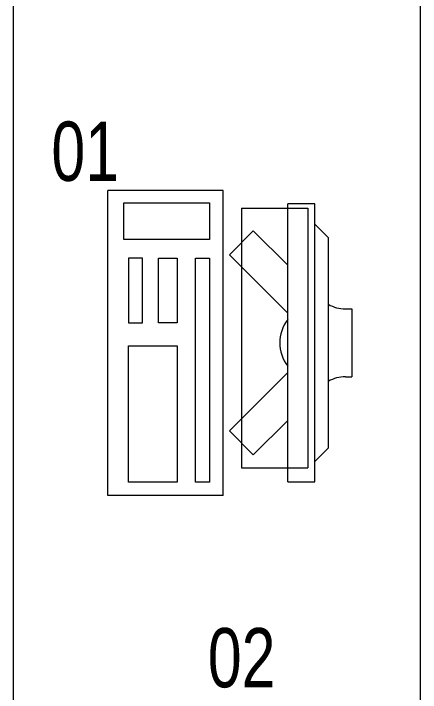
# Model space of a CAD drawing. Header units: millimetres. Extents: x -160614 to 59925, y -157025 to 0.
# Drawn here: x -33152 to -32552, y -96372 to -95370 of the extents above; entities that cross this region are included whole.
import ezdxf

# ---------------------------------------------------------------- set-up
doc = ezdxf.new("R2010")
doc.units = ezdxf.units.MM
doc.header["$LTSCALE"] = 8
for name, color, linetype, lineweight in [('72_EGR_EQP_TAG', 9, 'Continuous', 5), ('LOADING', 9, 'Continuous', 5), ('Walls', 9, 'Continuous', 5)]:
    doc.layers.add(name, color=color, linetype=linetype, lineweight=lineweight)
doc.styles.add('X3G_ENTITY_257CFD', font='swisscl.ttf', dxfattribs={"height": 200})

# ---------------------------------------------------------------- blocks, each defined once
blk = doc.blocks.new('ITCWLS1-P')
at = {"layer": 'LOADING'}
for p, q in [((-0.17, 0.45), (-0.17, 0)), ((-0.17, 0.45), (0, 0.45)), ((0, 0.45), (0, 0)), ((-0.2651, 0.43, 0), (-0.3051, 0.43, 0)), ((-0.3051, 0.43, 0), (-0.3051, 0.02, 0)), ((-0.2651, 0.43, 0), (-0.2651, 0.02, 0)), ((-0.1496, 0.4305), (-0.1291, 0.4305)), ((-0.1291, 0.4305), (-0.1291, 0.4089)), ((-0.197, 0.4094), (-0.295, 0.4094)), ((-0.295, 0.0264), (-0.295, 0.4094)), ((-0.197, 0.0264), (-0.197, 0.4094)), ((-0.3251, 0.38, 0), (-0.3051, 0.4, 0)), ((-0.3251, 0.38, 0), (-0.3251, 0.07, 0)), ((-0.3503, 0.275), (-0.3596, 0.275)), ((-0.3596, 0.175), (-0.3596, 0.275)), ((-0.3503, 0.175), (-0.3596, 0.175)), ((-0.3251, 0.07, 0), (-0.3051, 0.05, 0)), ((-0.197, 0.0264), (-0.295, 0.0264)), ((-0.3051, 0.02, 0), (-0.2651, 0.02, 0)), ((-0.17, 0), (0, 0))]:
    blk.add_line(p, q, dxfattribs=at)
at = {"layer": 'LOADING', "extrusion": (2.48281e-10, 3.18408e-10, -1)}
for p, q in [((-0.2651, 0.3395), (-0.2144, 0.3902)), ((-0.1791, 0.3548), (-0.2144, 0.3902)), ((-0.2651, 0.2688), (-0.1791, 0.3548))]:
    blk.add_line(p, q, dxfattribs=at)
at = {"layer": 'LOADING', "extrusion": (2.48281e-10, -3.18408e-10, -1)}
for p, q in [((-0.2651, 0.1812), (-0.1791, 0.0952)), ((-0.2651, 0.1105), (-0.2144, 0.0598)), ((-0.1791, 0.0952), (-0.2144, 0.0598))]:
    blk.add_line(p, q, dxfattribs=at)
at = {"layer": 'LOADING'}
for points in [[(-0.1291, 0.4089), (-0.1291, 0.1), (-0.1496, 0.1), (-0.1496, 0.4305)], [(-0.1496, 0.1), (-0.1496, 0.1), (-0.1496, 0.1), (-0.1496, 0.1), (-0.1496, 0.1), (-0.1496, 0.1), (-0.1496, 0.1), (-0.1496, 0.1), (-0.1496, 0.1)], [(-0.1496, 0.1), (-0.1496, 0.1), (-0.1496, 0.1), (-0.1496, 0.1), (-0.1496, 0.1), (-0.1496, 0.1), (-0.1496, 0.1), (-0.1496, 0.1), (-0.1496, 0.1), (-0.1496, 0.1), (-0.1496, 0.1), (-0.1496, 0.1), (-0.1496, 0.1), (-0.1496, 0.1), (-0.1496, 0.1), (-0.1496, 0.1), (-0.1496, 0.1), (-0.1496, 0.1)], [(-0.1496, 0.1), (-0.1496, 0.1), (-0.1496, 0.1), (-0.1496, 0.1), (-0.1496, 0.1), (-0.1496, 0.1), (-0.1496, 0.1), (-0.1496, 0.1), (-0.1496, 0.1), (-0.1496, 0.1)], [(-0.1496, 0.1), (-0.1496, 0.1), (-0.1496, 0.1), (-0.1496, 0.1), (-0.1496, 0.1), (-0.1496, 0.1), (-0.1496, 0.1)], [(-0.1496, 0.1), (-0.1496, 0.1), (-0.1496, 0.1), (-0.1496, 0.1), (-0.1496, 0.1), (-0.1496, 0.1), (-0.1496, 0.1), (-0.1496, 0.1), (-0.1496, 0.1), (-0.1496, 0.1)], [(-0.1496, 0.1), (-0.1496, 0.1), (-0.1496, 0.1), (-0.1496, 0.1), (-0.1496, 0.1), (-0.1496, 0.1), (-0.1496, 0.1), (-0.1496, 0.1), (-0.1496, 0.1), (-0.1496, 0.1), (-0.1496, 0.1), (-0.1496, 0.1), (-0.1496, 0.1), (-0.1496, 0.1), (-0.1496, 0.1)], [(-0.1496, 0.1), (-0.1496, 0.1), (-0.1496, 0.1), (-0.1496, 0.1), (-0.1496, 0.1), (-0.1496, 0.1), (-0.1496, 0.1), (-0.1496, 0.1), (-0.1496, 0.1), (-0.1496, 0.1)], [(-0.1496, 0.1), (-0.1496, 0.1), (-0.1496, 0.1), (-0.1496, 0.1), (-0.1496, 0.1), (-0.1496, 0.1), (-0.1496, 0.1), (-0.1496, 0.1), (-0.1496, 0.1), (-0.1496, 0.1)], [(-0.1496, 0.1), (-0.1496, 0.1), (-0.1496, 0.1), (-0.1496, 0.1), (-0.1496, 0.1), (-0.1496, 0.1), (-0.1496, 0.1), (-0.1496, 0.1), (-0.1496, 0.1), (-0.1496, 0.1), (-0.1496, 0.1), (-0.1496, 0.1), (-0.1496, 0.1), (-0.1496, 0.1), (-0.1496, 0.1), (-0.1496, 0.1), (-0.1496, 0.1), (-0.1496, 0.1), (-0.1496, 0.1), (-0.1496, 0.1), (-0.1496, 0.1), (-0.1496, 0.1), (-0.1496, 0.1), (-0.1496, 0.1), (-0.1496, 0.1), (-0.1496, 0.1), (-0.1496, 0.1), (-0.1496, 0.1), (-0.1496, 0.1), (-0.1496, 0.1), (-0.1496, 0.1), (-0.1496, 0.1), (-0.1496, 0.1), (-0.1496, 0.1), (-0.1496, 0.1), (-0.1496, 0.1), (-0.1496, 0.1), (-0.1496, 0.1), (-0.1496, 0.1), (-0.1496, 0.1), (-0.1496, 0.1), (-0.1496, 0.1), (-0.1496, 0.1), (-0.1496, 0.1), (-0.1496, 0.1), (-0.1496, 0.1), (-0.1496, 0.1), (-0.1496, 0.1), (-0.1496, 0.1), (-0.1496, 0.1), (-0.1496, 0.1), (-0.1496, 0.1), (-0.1496, 0.1), (-0.1496, 0.1)], [(-0.1496, 0.1), (-0.1496, 0.1), (-0.1496, 0.1), (-0.1496, 0.1), (-0.1496, 0.1), (-0.1496, 0.1), (-0.1496, 0.1), (-0.1496, 0.1), (-0.1496, 0.1), (-0.1496, 0.1), (-0.1496, 0.1), (-0.1496, 0.1), (-0.1496, 0.1), (-0.1496, 0.1), (-0.1496, 0.1), (-0.1496, 0.1), (-0.1496, 0.1), (-0.1496, 0.1), (-0.1496, 0.1), (-0.1496, 0.1), (-0.1496, 0.1), (-0.1496, 0.1), (-0.1496, 0.1), (-0.1496, 0.1), (-0.1496, 0.1), (-0.1496, 0.1), (-0.1496, 0.1), (-0.1496, 0.1), (-0.1496, 0.1), (-0.1496, 0.1), (-0.1496, 0.1), (-0.1496, 0.1), (-0.1496, 0.1), (-0.1496, 0.1), (-0.1496, 0.1), (-0.1496, 0.1), (-0.1496, 0.1), (-0.1496, 0.1), (-0.1496, 0.1), (-0.1496, 0.1), (-0.1496, 0.1), (-0.1496, 0.1), (-0.1496, 0.1), (-0.1496, 0.1), (-0.1496, 0.1), (-0.1496, 0.1), (-0.1496, 0.1), (-0.1496, 0.1), (-0.1496, 0.1), (-0.1496, 0.1), (-0.1496, 0.1), (-0.1496, 0.1), (-0.1496, 0.1), (-0.1496, 0.1), (-0.1496, 0.1), (-0.1496, 0.1), (-0.1496, 0.1), (-0.1496, 0.1), (-0.1496, 0.1), (-0.1496, 0.1), (-0.1496, 0.1), (-0.1496, 0.1), (-0.1496, 0.1), (-0.1496, 0.1), (-0.1496, 0.1), (-0.1496, 0.1), (-0.1496, 0.1), (-0.1496, 0.1), (-0.1496, 0.1), (-0.1496, 0.1), (-0.1496, 0.1), (-0.1496, 0.1), (-0.1496, 0.1), (-0.1496, 0.1), (-0.1496, 0.1), (-0.1496, 0.1), (-0.1496, 0.1), (-0.1496, 0.1), (-0.1496, 0.1), (-0.1496, 0.1), (-0.1496, 0.1), (-0.1496, 0.1), (-0.1496, 0.1), (-0.1496, 0.1), (-0.1496, 0.1), (-0.1496, 0.1), (-0.1496, 0.1), (-0.1496, 0.1), (-0.1496, 0.1)], [(-0.1496, 0.1), (-0.1496, 0.1), (-0.1496, 0.1), (-0.1496, 0.1), (-0.1496, 0.1), (-0.1496, 0.1), (-0.1496, 0.1), (-0.1496, 0.1), (-0.1496, 0.1), (-0.1496, 0.1), (-0.1496, 0.1), (-0.1496, 0.1)], [(-0.1496, 0.1), (-0.1496, 0.1), (-0.1496, 0.1), (-0.1496, 0.1), (-0.1496, 0.1), (-0.1496, 0.1), (-0.1496, 0.1)], [(-0.1496, 0.1), (-0.1496, 0.1), (-0.1496, 0.1), (-0.1496, 0.1), (-0.1496, 0.1), (-0.1496, 0.1), (-0.1496, 0.1), (-0.1496, 0.1), (-0.1496, 0.1), (-0.1496, 0.1), (-0.1496, 0.1), (-0.1496, 0.1), (-0.1496, 0.1), (-0.1496, 0.1), (-0.1496, 0.1), (-0.1496, 0.1), (-0.1496, 0.1)], [(-0.1496, 0.1), (-0.1496, 0.1), (-0.1496, 0.1), (-0.1496, 0.1), (-0.1496, 0.1), (-0.1496, 0.1), (-0.1496, 0.1), (-0.1496, 0.1), (-0.1496, 0.1), (-0.1496, 0.1), (-0.1496, 0.1), (-0.1496, 0.1), (-0.1496, 0.1), (-0.1496, 0.1), (-0.1496, 0.1), (-0.1496, 0.1), (-0.1496, 0.1), (-0.1496, 0.1), (-0.1496, 0.1), (-0.1496, 0.1), (-0.1496, 0.1), (-0.1496, 0.1), (-0.1496, 0.1), (-0.1496, 0.1), (-0.1496, 0.1), (-0.1496, 0.1), (-0.1496, 0.1), (-0.1496, 0.1), (-0.1496, 0.1), (-0.1496, 0.1), (-0.1496, 0.1), (-0.1496, 0.1), (-0.1496, 0.1), (-0.1496, 0.1), (-0.1496, 0.1), (-0.1496, 0.1), (-0.1496, 0.1), (-0.1496, 0.1), (-0.1496, 0.1), (-0.1496, 0.1), (-0.1496, 0.1), (-0.1496, 0.1), (-0.1496, 0.1), (-0.1496, 0.1), (-0.1496, 0.1), (-0.1496, 0.1), (-0.1496, 0.1), (-0.1496, 0.1), (-0.1496, 0.1), (-0.1496, 0.1), (-0.1496, 0.1), (-0.1496, 0.1), (-0.1496, 0.1), (-0.1496, 0.1), (-0.1496, 0.1), (-0.1496, 0.1), (-0.1496, 0.1), (-0.1496, 0.1), (-0.1496, 0.1), (-0.1496, 0.1), (-0.1496, 0.1), (-0.1496, 0.1), (-0.1496, 0.1), (-0.1496, 0.1), (-0.1496, 0.1), (-0.1496, 0.1), (-0.1496, 0.1), (-0.1496, 0.1), (-0.1496, 0.1), (-0.1496, 0.1), (-0.1496, 0.1), (-0.1496, 0.1), (-0.1496, 0.1), (-0.1496, 0.1), (-0.1496, 0.1), (-0.1496, 0.1), (-0.1496, 0.1), (-0.1496, 0.1), (-0.1496, 0.1), (-0.1496, 0.1), (-0.1496, 0.1), (-0.1496, 0.1), (-0.1496, 0.1), (-0.1496, 0.1), (-0.1496, 0.1), (-0.1496, 0.1), (-0.1496, 0.1), (-0.1496, 0.1), (-0.1496, 0.1), (-0.1496, 0.1), (-0.1496, 0.1), (-0.1496, 0.1), (-0.1496, 0.1), (-0.1496, 0.1), (-0.1496, 0.1), (-0.1496, 0.1), (-0.1496, 0.1), (-0.1496, 0.1), (-0.1496, 0.1), (-0.1496, 0.1), (-0.1496, 0.1), (-0.1496, 0.1), (-0.1496, 0.1), (-0.1496, 0.1), (-0.1496, 0.1), (-0.1496, 0.1), (-0.1496, 0.1), (-0.1496, 0.1), (-0.1496, 0.1), (-0.1496, 0.1), (-0.1496, 0.1)], [(-0.1496, 0.1), (-0.1496, 0.1), (-0.1496, 0.1), (-0.1496, 0.1), (-0.1496, 0.1), (-0.1496, 0.1), (-0.1496, 0.1), (-0.1496, 0.1)]]:
    blk.add_lwpolyline(points, dxfattribs=at)
for points in [[(-0.1019, 0.4305), (-0.0304, 0.4305), (-0.0304, 0.2294), (-0.1019, 0.2294)], [(-0.1019, 0.1954), (-0.0747, 0.1954), (-0.0747, 0.1), (-0.1019, 0.1)], [(-0.0304, 0.1954), (-0.0508, 0.1954), (-0.0508, 0.1), (-0.0304, 0.1)], [(-0.1496, 0.1), (-0.1496, 0.1), (-0.1496, 0.1), (-0.1496, 0.1), (-0.1496, 0.1), (-0.1496, 0.1), (-0.1496, 0.1), (-0.1496, 0.1), (-0.1496, 0.1), (-0.1496, 0.1), (-0.1496, 0.1), (-0.1496, 0.1), (-0.1496, 0.1), (-0.1496, 0.1), (-0.1496, 0.1), (-0.1496, 0.1), (-0.1496, 0.1), (-0.1496, 0.1), (-0.1496, 0.1), (-0.1496, 0.1), (-0.1496, 0.1), (-0.1496, 0.1), (-0.1496, 0.1), (-0.1496, 0.1), (-0.1496, 0.1), (-0.1496, 0.1), (-0.1496, 0.1), (-0.1496, 0.1), (-0.1496, 0.1), (-0.1496, 0.1), (-0.1496, 0.1), (-0.1496, 0.1), (-0.1496, 0.1), (-0.1496, 0.1), (-0.1496, 0.1), (-0.1496, 0.1), (-0.1496, 0.1), (-0.1496, 0.1), (-0.1496, 0.1), (-0.1496, 0.1), (-0.1496, 0.1), (-0.1496, 0.1), (-0.1496, 0.1), (-0.1496, 0.1), (-0.1496, 0.1), (-0.1496, 0.1), (-0.1496, 0.1), (-0.1496, 0.1), (-0.1496, 0.1), (-0.1496, 0.1), (-0.1496, 0.1), (-0.1496, 0.1), (-0.1496, 0.1), (-0.1496, 0.1), (-0.1496, 0.1), (-0.1496, 0.1), (-0.1496, 0.1), (-0.1496, 0.1), (-0.1496, 0.1), (-0.1496, 0.1), (-0.1496, 0.1), (-0.1496, 0.1), (-0.1496, 0.1), (-0.1496, 0.1), (-0.1496, 0.1), (-0.1496, 0.1), (-0.1496, 0.1), (-0.1496, 0.1), (-0.1496, 0.1), (-0.1496, 0.1), (-0.1496, 0.1), (-0.1496, 0.1), (-0.1496, 0.1), (-0.1496, 0.1), (-0.1496, 0.1), (-0.1496, 0.1), (-0.1496, 0.1), (-0.1496, 0.1), (-0.1496, 0.1), (-0.1496, 0.1), (-0.1496, 0.1), (-0.1496, 0.1), (-0.1496, 0.1), (-0.1496, 0.1), (-0.1496, 0.1), (-0.1496, 0.1), (-0.1496, 0.1), (-0.1496, 0.1), (-0.1496, 0.1), (-0.1496, 0.1), (-0.1496, 0.1), (-0.1496, 0.1), (-0.1496, 0.1), (-0.1496, 0.1), (-0.1496, 0.1), (-0.1496, 0.1), (-0.1496, 0.1), (-0.1496, 0.1), (-0.1496, 0.1), (-0.1496, 0.1), (-0.1496, 0.1), (-0.1496, 0.1), (-0.1496, 0.1), (-0.1496, 0.1), (-0.1496, 0.1), (-0.1496, 0.1), (-0.1496, 0.1), (-0.1496, 0.1), (-0.1496, 0.1), (-0.1496, 0.1), (-0.1496, 0.1), (-0.1496, 0.1), (-0.1496, 0.1), (-0.1496, 0.1), (-0.1496, 0.1), (-0.1496, 0.1), (-0.1496, 0.1), (-0.1496, 0.1), (-0.1496, 0.1), (-0.1496, 0.1), (-0.1496, 0.1), (-0.1496, 0.1), (-0.1496, 0.1), (-0.1496, 0.1), (-0.1496, 0.1), (-0.1496, 0.1), (-0.1496, 0.1), (-0.1496, 0.1), (-0.1496, 0.1), (-0.1496, 0.1), (-0.1496, 0.1), (-0.1496, 0.1), (-0.1496, 0.1), (-0.1496, 0.1), (-0.1496, 0.1), (-0.1496, 0.1), (-0.1496, 0.1), (-0.1496, 0.1), (-0.1496, 0.1), (-0.1496, 0.1), (-0.1496, 0.1), (-0.1496, 0.1), (-0.1496, 0.1), (-0.1496, 0.1), (-0.1496, 0.1), (-0.1496, 0.1), (-0.1496, 0.1), (-0.1496, 0.1), (-0.1496, 0.1), (-0.1496, 0.1), (-0.1496, 0.1), (-0.1496, 0.1), (-0.1496, 0.1), (-0.1496, 0.1), (-0.1496, 0.1), (-0.1496, 0.1), (-0.1496, 0.1), (-0.1496, 0.1), (-0.1496, 0.1), (-0.1496, 0.1), (-0.1496, 0.1), (-0.1496, 0.1), (-0.1496, 0.1), (-0.1496, 0.1), (-0.1496, 0.1), (-0.1496, 0.1), (-0.1496, 0.1), (-0.1496, 0.1), (-0.1496, 0.1), (-0.1496, 0.1), (-0.1496, 0.1), (-0.1496, 0.1), (-0.1496, 0.1), (-0.1496, 0.1), (-0.1496, 0.1), (-0.1496, 0.1), (-0.1496, 0.1), (-0.1496, 0.1), (-0.1496, 0.1), (-0.1496, 0.1), (-0.1496, 0.1), (-0.1496, 0.1), (-0.1496, 0.1), (-0.1496, 0.1), (-0.1496, 0.1), (-0.1496, 0.1), (-0.1496, 0.1), (-0.1496, 0.1), (-0.1496, 0.1), (-0.1496, 0.1), (-0.1496, 0.1), (-0.1496, 0.1), (-0.1496, 0.1), (-0.1496, 0.1), (-0.1496, 0.1), (-0.1496, 0.1), (-0.1496, 0.1), (-0.1496, 0.1), (-0.1496, 0.1), (-0.1496, 0.1), (-0.1496, 0.1), (-0.1496, 0.1), (-0.1496, 0.1), (-0.1496, 0.1), (-0.1496, 0.1), (-0.1496, 0.1), (-0.1496, 0.1), (-0.1496, 0.1), (-0.1496, 0.1), (-0.1496, 0.1), (-0.1496, 0.1), (-0.1496, 0.1), (-0.1496, 0.1), (-0.1496, 0.1), (-0.1496, 0.1), (-0.1496, 0.1), (-0.1496, 0.1), (-0.1496, 0.1), (-0.1496, 0.1), (-0.1496, 0.1), (-0.1496, 0.1), (-0.1496, 0.1), (-0.1496, 0.1), (-0.1496, 0.1), (-0.1496, 0.1), (-0.1496, 0.1), (-0.1496, 0.1), (-0.1496, 0.1), (-0.1496, 0.1), (-0.1496, 0.1), (-0.1496, 0.1), (-0.1496, 0.1), (-0.1496, 0.1), (-0.1496, 0.1), (-0.1496, 0.1), (-0.1496, 0.1), (-0.1496, 0.1), (-0.1496, 0.1), (-0.1496, 0.1), (-0.1496, 0.1), (-0.1496, 0.1), (-0.1496, 0.1), (-0.1496, 0.1), (-0.1496, 0.1), (-0.1496, 0.1), (-0.1496, 0.1), (-0.1496, 0.1), (-0.1496, 0.1), (-0.1496, 0.1), (-0.1496, 0.1), (-0.1496, 0.1), (-0.1496, 0.1), (-0.1496, 0.1), (-0.1496, 0.1), (-0.1496, 0.1), (-0.1496, 0.1), (-0.1496, 0.1), (-0.1496, 0.1), (-0.1496, 0.1), (-0.1496, 0.1), (-0.1496, 0.1), (-0.1496, 0.1), (-0.1496, 0.1), (-0.1496, 0.1), (-0.1496, 0.1), (-0.1496, 0.1), (-0.1496, 0.1), (-0.1496, 0.1), (-0.1496, 0.1), (-0.1496, 0.1), (-0.1496, 0.1), (-0.1496, 0.1), (-0.1496, 0.1), (-0.1496, 0.1), (-0.1496, 0.1), (-0.1496, 0.1), (-0.1496, 0.1)], [(-0.1496, 0.1), (-0.1496, 0.1), (-0.1496, 0.1), (-0.1496, 0.1), (-0.1496, 0.1), (-0.1496, 0.1), (-0.1496, 0.1), (-0.1496, 0.1), (-0.1496, 0.1), (-0.1496, 0.1), (-0.1496, 0.1), (-0.1496, 0.1), (-0.1496, 0.1), (-0.1496, 0.1), (-0.1496, 0.1), (-0.1496, 0.1), (-0.1496, 0.1), (-0.1496, 0.1), (-0.1496, 0.1), (-0.1496, 0.1), (-0.1496, 0.1), (-0.1496, 0.1), (-0.1496, 0.1), (-0.1496, 0.1), (-0.1496, 0.1), (-0.1496, 0.1), (-0.1496, 0.1), (-0.1496, 0.1), (-0.1496, 0.1), (-0.1496, 0.1), (-0.1496, 0.1), (-0.1496, 0.1), (-0.1496, 0.1), (-0.1496, 0.1), (-0.1496, 0.1), (-0.1496, 0.1), (-0.1496, 0.1), (-0.1496, 0.1), (-0.1496, 0.1), (-0.1496, 0.1), (-0.1496, 0.1), (-0.1496, 0.1), (-0.1496, 0.1), (-0.1496, 0.1), (-0.1496, 0.1), (-0.1496, 0.1), (-0.1496, 0.1), (-0.1496, 0.1), (-0.1496, 0.1), (-0.1496, 0.1), (-0.1496, 0.1), (-0.1496, 0.1), (-0.1496, 0.1), (-0.1496, 0.1), (-0.1496, 0.1), (-0.1496, 0.1), (-0.1496, 0.1), (-0.1496, 0.1), (-0.1496, 0.1), (-0.1496, 0.1), (-0.1496, 0.1), (-0.1496, 0.1), (-0.1496, 0.1), (-0.1496, 0.1), (-0.1496, 0.1), (-0.1496, 0.1), (-0.1496, 0.1), (-0.1496, 0.1), (-0.1496, 0.1), (-0.1496, 0.1), (-0.1496, 0.1), (-0.1496, 0.1), (-0.1496, 0.1), (-0.1496, 0.1), (-0.1496, 0.1), (-0.1496, 0.1), (-0.1496, 0.1), (-0.1496, 0.1), (-0.1496, 0.1), (-0.1496, 0.1), (-0.1496, 0.1), (-0.1496, 0.1), (-0.1496, 0.1), (-0.1496, 0.1), (-0.1496, 0.1), (-0.1496, 0.1), (-0.1496, 0.1), (-0.1496, 0.1), (-0.1496, 0.1), (-0.1496, 0.1), (-0.1496, 0.1), (-0.1496, 0.1), (-0.1496, 0.1), (-0.1496, 0.1), (-0.1496, 0.1), (-0.1496, 0.1), (-0.1496, 0.1), (-0.1496, 0.1), (-0.1496, 0.1), (-0.1496, 0.1), (-0.1496, 0.1), (-0.1496, 0.1), (-0.1496, 0.1), (-0.1496, 0.1), (-0.1496, 0.1), (-0.1496, 0.1), (-0.1496, 0.1), (-0.1496, 0.1), (-0.1496, 0.1), (-0.1496, 0.1), (-0.1496, 0.1), (-0.1496, 0.1), (-0.1496, 0.1), (-0.1496, 0.1), (-0.1496, 0.1), (-0.1496, 0.1), (-0.1496, 0.1), (-0.1496, 0.1), (-0.1496, 0.1), (-0.1496, 0.1), (-0.1496, 0.1), (-0.1496, 0.1), (-0.1496, 0.1), (-0.1496, 0.1), (-0.1496, 0.1), (-0.1496, 0.1), (-0.1496, 0.1), (-0.1496, 0.1), (-0.1496, 0.1), (-0.1496, 0.1), (-0.1496, 0.1), (-0.1496, 0.1), (-0.1496, 0.1), (-0.1496, 0.1), (-0.1496, 0.1), (-0.1496, 0.1), (-0.1496, 0.1), (-0.1496, 0.1), (-0.1496, 0.1), (-0.1496, 0.1), (-0.1496, 0.1), (-0.1496, 0.1), (-0.1496, 0.1), (-0.1496, 0.1), (-0.1496, 0.1), (-0.1496, 0.1), (-0.1496, 0.1), (-0.1496, 0.1), (-0.1496, 0.1), (-0.1496, 0.1), (-0.1496, 0.1), (-0.1496, 0.1), (-0.1496, 0.1), (-0.1496, 0.1), (-0.1496, 0.1), (-0.1496, 0.1), (-0.1496, 0.1), (-0.1496, 0.1), (-0.1496, 0.1), (-0.1496, 0.1), (-0.1496, 0.1), (-0.1496, 0.1), (-0.1496, 0.1), (-0.1496, 0.1), (-0.1496, 0.1), (-0.1496, 0.1), (-0.1496, 0.1), (-0.1496, 0.1), (-0.1496, 0.1), (-0.1496, 0.1), (-0.1496, 0.1), (-0.1496, 0.1), (-0.1496, 0.1), (-0.1496, 0.1), (-0.1496, 0.1), (-0.1496, 0.1), (-0.1496, 0.1), (-0.1496, 0.1), (-0.1496, 0.1), (-0.1496, 0.1), (-0.1496, 0.1), (-0.1496, 0.1), (-0.1496, 0.1), (-0.1496, 0.1), (-0.1496, 0.1), (-0.1496, 0.1), (-0.1496, 0.1), (-0.1496, 0.1), (-0.1496, 0.1), (-0.1496, 0.1), (-0.1496, 0.1), (-0.1496, 0.1), (-0.1496, 0.1), (-0.1496, 0.1), (-0.1496, 0.1), (-0.1496, 0.1), (-0.1496, 0.1), (-0.1496, 0.1), (-0.1496, 0.1), (-0.1496, 0.1), (-0.1496, 0.1), (-0.1496, 0.1), (-0.1496, 0.1), (-0.1496, 0.1), (-0.1496, 0.1), (-0.1496, 0.1), (-0.1496, 0.1), (-0.1496, 0.1), (-0.1496, 0.1), (-0.1496, 0.1), (-0.1496, 0.1), (-0.1496, 0.1), (-0.1496, 0.1), (-0.1496, 0.1)], [(-0.1496, 0.1), (-0.1496, 0.1), (-0.1496, 0.1), (-0.1496, 0.1), (-0.1496, 0.1), (-0.1496, 0.1), (-0.1496, 0.1), (-0.1496, 0.1), (-0.1496, 0.1), (-0.1496, 0.1), (-0.1496, 0.1), (-0.1496, 0.1), (-0.1496, 0.1), (-0.1496, 0.1), (-0.1496, 0.1), (-0.1496, 0.1), (-0.1496, 0.1), (-0.1496, 0.1), (-0.1496, 0.1), (-0.1496, 0.1), (-0.1496, 0.1), (-0.1496, 0.1), (-0.1496, 0.1), (-0.1496, 0.1), (-0.1496, 0.1), (-0.1496, 0.1), (-0.1496, 0.1), (-0.1496, 0.1), (-0.1496, 0.1), (-0.1496, 0.1), (-0.1496, 0.1), (-0.1496, 0.1), (-0.1496, 0.1), (-0.1496, 0.1), (-0.1496, 0.1), (-0.1496, 0.1), (-0.1496, 0.1), (-0.1496, 0.1), (-0.1496, 0.1), (-0.1496, 0.1), (-0.1496, 0.1), (-0.1496, 0.1), (-0.1496, 0.1), (-0.1496, 0.1), (-0.1496, 0.1), (-0.1496, 0.1), (-0.1496, 0.1), (-0.1496, 0.1), (-0.1496, 0.1), (-0.1496, 0.1), (-0.1496, 0.1), (-0.1496, 0.1), (-0.1496, 0.1), (-0.1496, 0.1), (-0.1496, 0.1), (-0.1496, 0.1), (-0.1496, 0.1), (-0.1496, 0.1), (-0.1496, 0.1), (-0.1496, 0.1), (-0.1496, 0.1), (-0.1496, 0.1), (-0.1496, 0.1), (-0.1496, 0.1), (-0.1496, 0.1), (-0.1496, 0.1), (-0.1496, 0.1), (-0.1496, 0.1), (-0.1496, 0.1), (-0.1496, 0.1), (-0.1496, 0.1), (-0.1496, 0.1), (-0.1496, 0.1), (-0.1496, 0.1), (-0.1496, 0.1), (-0.1496, 0.1), (-0.1496, 0.1), (-0.1496, 0.1), (-0.1496, 0.1), (-0.1496, 0.1), (-0.1496, 0.1), (-0.1496, 0.1), (-0.1496, 0.1), (-0.1496, 0.1), (-0.1496, 0.1), (-0.1496, 0.1), (-0.1496, 0.1), (-0.1496, 0.1), (-0.1496, 0.1), (-0.1496, 0.1), (-0.1496, 0.1), (-0.1496, 0.1), (-0.1496, 0.1), (-0.1496, 0.1), (-0.1496, 0.1), (-0.1496, 0.1), (-0.1496, 0.1), (-0.1496, 0.1), (-0.1496, 0.1), (-0.1496, 0.1), (-0.1496, 0.1), (-0.1496, 0.1), (-0.1496, 0.1), (-0.1496, 0.1), (-0.1496, 0.1), (-0.1496, 0.1), (-0.1496, 0.1), (-0.1496, 0.1), (-0.1496, 0.1), (-0.1496, 0.1), (-0.1496, 0.1), (-0.1496, 0.1), (-0.1496, 0.1), (-0.1496, 0.1), (-0.1496, 0.1), (-0.1496, 0.1), (-0.1496, 0.1), (-0.1496, 0.1), (-0.1496, 0.1), (-0.1496, 0.1), (-0.1496, 0.1), (-0.1496, 0.1), (-0.1496, 0.1), (-0.1496, 0.1), (-0.1496, 0.1), (-0.1496, 0.1), (-0.1496, 0.1), (-0.1496, 0.1), (-0.1496, 0.1), (-0.1496, 0.1), (-0.1496, 0.1), (-0.1496, 0.1), (-0.1496, 0.1), (-0.1496, 0.1), (-0.1496, 0.1), (-0.1496, 0.1), (-0.1496, 0.1), (-0.1496, 0.1), (-0.1496, 0.1), (-0.1496, 0.1), (-0.1496, 0.1), (-0.1496, 0.1), (-0.1496, 0.1), (-0.1496, 0.1), (-0.1496, 0.1), (-0.1496, 0.1), (-0.1496, 0.1), (-0.1496, 0.1), (-0.1496, 0.1), (-0.1496, 0.1), (-0.1496, 0.1), (-0.1496, 0.1), (-0.1496, 0.1), (-0.1496, 0.1), (-0.1496, 0.1), (-0.1496, 0.1), (-0.1496, 0.1), (-0.1496, 0.1), (-0.1496, 0.1), (-0.1496, 0.1), (-0.1496, 0.1), (-0.1496, 0.1), (-0.1496, 0.1), (-0.1496, 0.1), (-0.1496, 0.1), (-0.1496, 0.1), (-0.1496, 0.1), (-0.1496, 0.1), (-0.1496, 0.1), (-0.1496, 0.1), (-0.1496, 0.1), (-0.1496, 0.1), (-0.1496, 0.1), (-0.1496, 0.1), (-0.1496, 0.1), (-0.1496, 0.1), (-0.1496, 0.1), (-0.1496, 0.1), (-0.1496, 0.1), (-0.1496, 0.1), (-0.1496, 0.1), (-0.1496, 0.1), (-0.1496, 0.1), (-0.1496, 0.1), (-0.1496, 0.1), (-0.1496, 0.1), (-0.1496, 0.1), (-0.1496, 0.1), (-0.1496, 0.1), (-0.1496, 0.1), (-0.1496, 0.1), (-0.1496, 0.1), (-0.1496, 0.1), (-0.1496, 0.1), (-0.1496, 0.1), (-0.1496, 0.1), (-0.1496, 0.1), (-0.1496, 0.1), (-0.1496, 0.1), (-0.1496, 0.1), (-0.1496, 0.1), (-0.1496, 0.1), (-0.1496, 0.1), (-0.1496, 0.1), (-0.1496, 0.1), (-0.1496, 0.1), (-0.1496, 0.1), (-0.1496, 0.1), (-0.1496, 0.1), (-0.1496, 0.1), (-0.1496, 0.1), (-0.1496, 0.1), (-0.1496, 0.1), (-0.1496, 0.1), (-0.1496, 0.1), (-0.1496, 0.1), (-0.1496, 0.1), (-0.1496, 0.1), (-0.1496, 0.1)], [(-0.1496, 0.0727), (-0.0236, 0.0727), (-0.0236, 0.0182), (-0.1496, 0.0182)]]:
    blk.add_lwpolyline(points, close=True, dxfattribs=at)
for centre, radius, start, end in [((-0.3503, 0.325), 0.05, 270, 300.3093), ((-0.3089, 0.225), 0.0556, 321.9431, 38.0569), ((-0.3503, 0.125), 0.05, 59.6907, 90)]:
    blk.add_arc(centre, radius, start, end, dxfattribs=at)
blk = doc.blocks.new('1stF')
at = {"layer": 'LOADING', "color": 9}
for p, q in [((-32552.3, -97497.6, 0), (-32552.3, -94422.6, 0)), ((-33152.3, -97497.6, 0), (-33152.3, -95022.6, 0))]:
    blk.add_line(p, q, dxfattribs=at)
at = {"layer": 'Walls', "color": 9}
blk.add_line((-32552.3, -97497.6, 0.1), (-32552.3, -94422.6, 0.1), dxfattribs=at)
at = {"layer": 'LOADING', "color": 9, "xscale": 1000, "yscale": 1000, "zscale": 1000, "rotation": 180}
blk.add_blockref('ITCWLS1-P', (-33013.2, -95630.9), dxfattribs=at)
at = {"layer": '72_EGR_EQP_TAG', "color": 9, "char_height": 87.47, "attachment_point": 2, "style": 'X3G_ENTITY_257CFD'}
for s, insert in [('01', (-33046.7, -95529.5)), ('02', (-32816, -96276.7, 0))]:
    blk.add_mtext(s, dxfattribs=dict(at, insert=insert))

msp = doc.modelspace()

# ---------------------------------------------------------------- block references
at = {"layer": '72_EGR_EQP_TAG'}
msp.add_blockref('1stF', (0, 0), dxfattribs=at)

doc.saveas('drawing.dxf')
